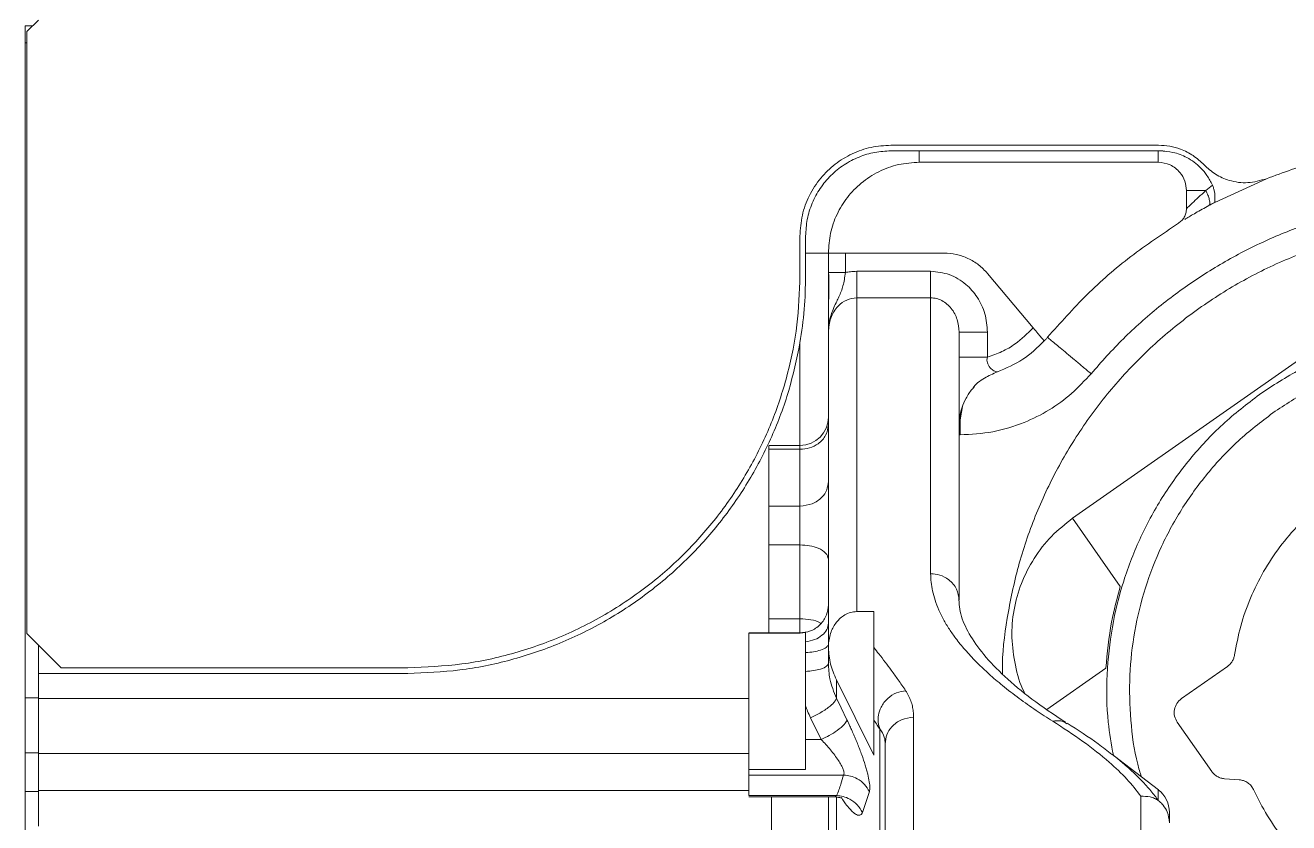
# Model space of a CAD drawing. Header units: millimetres. Extents: x 169 to 14583, y -399 to 10804.
# Drawn here: x 8996.7 to 9219, y 6619.5 to 6759.9 of the extents above; entities that cross this region are included whole.
import ezdxf

# ---------------------------------------------------------------- set-up
doc = ezdxf.new("R2010")
doc.units = ezdxf.units.MM
doc.header["$LTSCALE"] = 35

msp = doc.modelspace()

# ---------------------------------------------------------------- linework, layer by layer
at = {"color": 7, "linetype": 'Continuous', "lineweight": 18}
for p, q in [((8996.967, 6758.797), (8998.967, 6760.797)), ((8997.967, 6759.797), (8996.667, 6759.797)), ((8996.967, 6652.797), (8996.967, 6758.797)), ((8996.667, 6641.47), (8996.667, 6756.797)), ((8996.967, 6756.797), (8996.667, 6756.797)), ((9196.063, 6738.797), (9148.967, 6738.797)), ((9153.967, 6737.797), (9148.967, 6737.797)), ((9195.967, 6737.797), (9153.967, 6737.797)), ((9153.967, 6735.797), (9195.967, 6735.797)), ((9204.406, 6730.797), (9205.53, 6731.784)), ((9205.967, 6728.727), (9215.054, 6732.904)), ((9200.967, 6730.797), (9200.967, 6727.597)), ((9204.976, 6728.229), (9206.124, 6728.809)), ((9132.967, 6722.797), (9132.967, 6715.797)), ((9133.967, 6722.797), (9133.967, 6719.797)), ((9133.967, 6719.797), (9133.967, 6715.797)), ((9140.967, 6719.797), (9140.967, 6716.375)), ((9158.304, 6719.797), (9140.967, 6719.797)), ((9246.451, 6718.985), (9180.919, 6673.099)), ((9155.967, 6716.592), (9142.967, 6716.592)), ((9174.001, 6706.648), (9165.965, 6716.225)), ((9142.967, 6711.928), (9142.967, 6656.67)), ((9155.967, 6711.928), (9142.967, 6711.928)), ((9155.967, 6663.347), (9155.967, 6711.928)), ((9138.008, 6706.702), (9138.051, 6706.979)), ((9137.967, 6705.872), (9137.967, 6657.865)), ((9160.967, 6658.682), (9160.967, 6705.872)), ((9165.967, 6701.489), (9165.967, 6705.872)), ((9132.967, 6704.007), (9132.967, 6685.918)), ((9160.967, 6689.443), (9161.562, 6692.778)), ((9161.13, 6691.241), (9161.562, 6692.778)), ((9160.967, 6687.797), (9161.167, 6687.797)), ((9132.967, 6685.918), (9127.467, 6685.918)), ((9132.967, 6685.249), (9127.467, 6685.249)), ((9127.467, 6675.249), (9127.467, 6685.249)), ((9132.967, 6675.249), (9132.967, 6685.249)), ((9127.467, 6675.249), (9132.967, 6675.249)), ((9189.325, 6661.093), (9180.919, 6673.099)), ((9132.967, 6668.419), (9127.467, 6668.419)), ((9127.467, 6655.428), (9127.467, 6668.419)), ((9132.967, 6655.428), (9132.967, 6668.419)), ((9142.967, 6656.67), (9145.967, 6656.67)), ((9145.967, 6650.335), (9145.967, 6656.67)), ((9132.967, 6655.428), (9127.467, 6655.428)), ((9137.967, 6651.253), (9137.967, 6654.617)), ((9002.967, 6646.797), (8996.967, 6652.797)), ((9133.048, 6652.914), (9123.967, 6652.914)), ((9132.994, 6652.886), (9123.967, 6652.886)), ((9123.967, 6652.886), (9123.967, 6628.885)), ((9127.467, 6652.93), (9132.967, 6652.93)), ((9132.967, 6652.93), (9132.967, 6652.889)), ((9133.967, 6652.985), (9132.994, 6652.886)), ((8998.967, 6650.797), (8998.967, 6645.797)), ((9133.967, 6649.448), (9133.967, 6646.124)), ((9137.968, 6650.61), (9137.968, 6650.484)), ((9063.967, 6646.797), (9002.967, 6646.797)), ((9137.967, 6648.937), (9137.967, 6647.597)), ((9208.187, 6647.024), (9200.093, 6641.356)), ((8998.967, 6645.797), (9063.967, 6645.797)), ((8998.967, 6645.797), (8998.967, 6641.362)), ((9133.967, 6646.124), (9133.967, 6640.108)), ((9139.373, 6644.669), (9145.967, 6631.38)), ((9176.428, 6639.435), (9186.785, 6646.687)), ((8998.967, 6641.47), (8996.667, 6641.47)), ((8998.967, 6641.362), (9123.967, 6641.362)), ((9133.967, 6640.108), (9133.967, 6634.158)), ((9136.705, 6634.158), (9134.841, 6637.991)), ((9152.967, 6615.002), (9152.967, 6638.07)), ((9199.356, 6637.178), (9205.418, 6628.52)), ((9136.705, 6634.158), (9133.967, 6634.158)), ((8998.967, 6631.811), (8996.667, 6631.811)), ((8996.667, 6624.997), (8996.667, 6631.811)), ((8998.967, 6631.702), (8998.967, 6625.147)), ((8998.967, 6631.702), (9123.967, 6631.702)), ((9147.967, 6616.067), (9147.967, 6633.405)), ((9188.059, 6631.407), (9187.88, 6631.543)), ((9196.036, 6625.278), (9188.062, 6631.412)), ((9140.656, 6627.886), (9123.967, 6627.886)), ((9123.967, 6627.886), (9123.967, 6624.277)), ((9207.667, 6627.249), (9210.256, 6627.067)), ((8998.967, 6624.997), (8996.667, 6624.997)), ((8998.967, 6625.147), (9123.967, 6625.147)), ((9143.965, 6621.294), (9145.188, 6624.986)), ((9123.967, 6624.277), (9139.434, 6624.277)), ((9123.967, 6624.049), (9138.763, 6624.049)), ((9192.967, 6624.158), (9192.967, 6615.002))]:
    msp.add_line(p, q, dxfattribs=at)
at = {"color": 7, "linetype": 'Continuous', "lineweight": 18, "flags": 128}
for points in [[(9137.967, 6719.797), (9137.967, 6717.881), (9137.967, 6716.375)], [(9137.967, 6647.597), (9137.967, 6649.459), (9137.967, 6650.396)], [(9141.236, 6637.598), (9140.193, 6639.746), (9139.373, 6641.434)], [(9133.967, 6628.885), (9128.367, 6628.885), (9123.967, 6628.885)]]:
    msp.add_lwpolyline(points, dxfattribs=at)
at = {"color": 7, "linetype": 'Continuous', "lineweight": 18}
for centre, start, end in [((9132.967, 6690.919), 270, 0), ((9192.967, 6621.335), 0, 52.43141)]:
    msp.add_arc(centre, 5, start, end, dxfattribs=at)
for points, knots in [([(8996.667, 6756.797), (8996.667, 6757.19), (8996.667, 6757.975), (8996.667, 6758.969), (8996.667, 6759.658), (8996.667, 6759.751), (8996.667, 6759.797)], [0, 0, 0, 0, 0.2499813, 0.4999813, 0.7498045, 1, 1, 1, 1]), ([(9148.967, 6738.797), (9147.794, 6738.722), (9145.449, 6738.573), (9142.099, 6737.382), (9139.082, 6735.544), (9136.496, 6733.039), (9134.519, 6729.975), (9133.213, 6726.483), (9133.049, 6724.026), (9132.967, 6722.797)], [0, 0, 0, 0, 0.1400121, 0.2800242, 0.4200363, 0.5600485, 0.706699, 0.8533495, 1, 1, 1, 1]), ([(9204.071, 6735.338), (9203.457, 6735.91), (9202.229, 6737.054), (9200.115, 6738.095), (9198.037, 6738.695), (9196.721, 6738.763), (9196.063, 6738.797)], [0, 0, 0, 0, 0.2798975, 0.559795, 0.7798975, 1, 1, 1, 1]), ([(9278.014, 6735.95), (9275.115, 6736.708), (9269.316, 6738.225), (9260.397, 6739.467), (9251.415, 6739.937), (9242.281, 6739.556), (9233.088, 6738.28), (9223.898, 6736.145), (9218.002, 6733.984), (9215.054, 6732.904)], [0, 0, 0, 0, 0.1400021, 0.2800043, 0.4200064, 0.5600086, 0.7066724, 0.8533362, 1, 1, 1, 1]), ([(9148.967, 6737.797), (9148.028, 6737.747), (9146.123, 6737.645), (9143.311, 6736.79), (9140.679, 6735.417), (9138.357, 6733.535), (9136.454, 6731.238), (9135.046, 6728.611), (9134.138, 6725.759), (9134.024, 6723.783), (9133.967, 6722.797)], [0, 0, 0, 0, 0.1202609, 0.2440595, 0.3711571, 0.4966916, 0.6223486, 0.748523, 0.8746076, 1, 1, 1, 1]), ([(9137.967, 6719.797), (9138.042, 6720.97), (9138.191, 6723.316), (9139.382, 6726.665), (9141.22, 6729.682), (9143.725, 6732.268), (9146.79, 6734.246), (9150.281, 6735.551), (9152.738, 6735.715), (9153.967, 6735.797)], [0, 0, 0, 0, 0.1400121, 0.2800242, 0.4200363, 0.5600485, 0.706699, 0.8533495, 1, 1, 1, 1]), ([(9153.967, 6737.797), (9153.967, 6737.168), (9153.967, 6736.041), (9153.967, 6735.872), (9153.967, 6735.797)], [0, 0, 0, 0, 0.5589365, 1, 1, 1, 1]), ([(9195.967, 6735.797), (9195.967, 6735.92), (9195.967, 6736.14), (9195.967, 6737.29), (9195.967, 6737.797)], [0, 0, 0, 0, 0.5589365, 1, 1, 1, 1]), ([(9196.317, 6737.797), (9196.252, 6737.797), (9196.135, 6737.797), (9196.018, 6737.797), (9195.967, 6737.797)], [0, 0, 0, 0, 0.560322, 1, 1, 1, 1]), ([(9195.967, 6735.797), (9196.701, 6735.703), (9198.168, 6735.514), (9199.812, 6734.175), (9200.792, 6732.527), (9200.909, 6731.374), (9200.967, 6730.797)], [0, 0, 0, 0, 0.279619, 0.5592379, 0.779619, 1, 1, 1, 1]), ([(9205.53, 6731.784), (9205.236, 6732.354), (9204.673, 6733.445), (9203.222, 6735.171), (9201.226, 6736.667), (9198.723, 6737.64), (9197.084, 6737.747), (9196.317, 6737.797)], [0, 0, 0, 0, 0.1648929, 0.315177, 0.578111, 0.8027037, 1, 1, 1, 1]), ([(9197.139, 6737.761), (9197.107, 6737.764), (9196.774, 6737.797), (9196.467, 6737.795), (9196.338, 6737.796), (9196.33, 6737.796)], [0, 0, 0, 0, 0.0920288, 0.9456461, 1, 1, 1, 1]), ([(9215.054, 6732.904), (9213.977, 6732.591), (9211.824, 6731.966), (9208.682, 6732.418), (9206.02, 6733.56), (9204.721, 6734.745), (9204.071, 6735.338)], [0, 0, 0, 0, 0.2797798, 0.5595597, 0.7797798, 1, 1, 1, 1]), ([(9205.53, 6731.784), (9205.612, 6731.583), (9205.773, 6731.191), (9205.908, 6730.595), (9205.967, 6730.076), (9205.967, 6729.513), (9205.967, 6729.08), (9205.967, 6728.78), (9205.967, 6728.746), (9205.967, 6728.727)], [0, 0, 0, 0, 0.1387778, 0.2700186, 0.4095719, 0.5164831, 0.7171083, 0.8454556, 1, 1, 1, 1]), ([(9275.226, 6726.347), (9272.522, 6727.049), (9267.106, 6728.455), (9258.77, 6729.553), (9250.375, 6729.907), (9241.98, 6729.447), (9233.674, 6728.193), (9225.534, 6726.14), (9217.634, 6723.298), (9210.043, 6719.701), (9202.823, 6715.396), (9196.055, 6710.414), (9189.752, 6704.85), (9186.044, 6700.659), (9184.193, 6698.566)], [0, 0, 0, 0, 0.0831922, 0.166642, 0.2500035, 0.333359, 0.4168076, 0.4999995, 0.5831861, 0.6666316, 0.7499883, 0.833344, 0.9167981, 1, 1, 1, 1]), ([(9204.406, 6730.797), (9203.869, 6730.797), (9202.794, 6730.797), (9201.711, 6730.797), (9201.077, 6730.797), (9201.004, 6730.797), (9200.967, 6730.797)], [0, 0, 0, 0, 0.2797577, 0.5595153, 0.7797577, 1, 1, 1, 1]), ([(9200.967, 6727.597), (9200.981, 6727.611), (9201.009, 6727.639), (9201.299, 6727.928), (9201.96, 6728.574), (9203.065, 6729.618), (9203.955, 6730.4), (9204.406, 6730.797)], [0, 0, 0, 0, 0.11706968, 0.23578528, 0.48067513, 0.73689183, 1, 1, 1, 1]), ([(9204.895, 6728.157), (9204.969, 6728.247), (9205.121, 6728.432), (9205.034, 6729.146), (9204.781, 6729.975), (9204.529, 6730.529), (9204.406, 6730.797)], [0, 0, 0, 0, 0.2720554, 0.5619681, 0.7879435, 1, 1, 1, 1]), ([(9199.557, 6725.053), (9199.76, 6725.201), (9200.17, 6725.5), (9200.607, 6726.132), (9200.912, 6726.838), (9200.949, 6727.345), (9200.967, 6727.597)], [0, 0, 0, 0, 0.2476285, 0.4993779, 0.7516129, 1, 1, 1, 1]), ([(9200.67, 6725.736), (9200.744, 6725.782), (9201.171, 6726.044), (9202.601, 6726.894), (9204.115, 6727.728), (9204.895, 6728.157)], [0, 0, 0, 0, 0.0927564, 0.5322134, 1, 1, 1, 1]), ([(9204.895, 6728.157), (9205.091, 6728.263), (9205.444, 6728.452), (9205.806, 6728.643), (9205.967, 6728.727)], [0, 0, 0, 0, 0.5556847, 1, 1, 1, 1]), ([(9322.139, 6601.074), (9323.621, 6603.804), (9326.59, 6609.271), (9329.834, 6618.037), (9332.139, 6627.08), (9333.388, 6636.335), (9333.592, 6645.669), (9332.743, 6654.967), (9330.847, 6664.11), (9327.935, 6672.981), (9324.042, 6681.468), (9319.214, 6689.459), (9313.517, 6696.857), (9307.024, 6703.567), (9299.814, 6709.498), (9291.981, 6714.581), (9283.627, 6718.749), (9274.854, 6721.945), (9265.777, 6724.134), (9256.511, 6725.287), (9247.175, 6725.384), (9237.887, 6724.43), (9228.765, 6722.437), (9219.928, 6719.423), (9211.486, 6715.435), (9203.546, 6710.522), (9196.214, 6704.741), (9189.578, 6698.173), (9183.725, 6690.899), (9178.73, 6683.009), (9174.662, 6674.607), (9171.54, 6665.801), (9169.529, 6656.699), (9168.563, 6649.942), (9168.593, 6646.256), (9168.598, 6645.683)], [0, 0, 0, 0, 0.0310418, 0.0621669, 0.0932094, 0.1242498, 0.1553761, 0.1864188, 0.2174591, 0.2485854, 0.2796281, 0.3106685, 0.3417948, 0.3728375, 0.4038779, 0.4350042, 0.4660469, 0.4970873, 0.5282136, 0.5592563, 0.5902967, 0.621423, 0.6524657, 0.683506, 0.7146323, 0.745675, 0.7767154, 0.8078417, 0.8388844, 0.8699248, 0.9010511, 0.9320938, 0.9631342, 0.9942605, 1, 1, 1, 1]), ([(9176.518, 6704.977), (9178.784, 6707.521), (9183.321, 6712.616), (9191.058, 6719.358), (9196.726, 6723.156), (9199.557, 6725.053)], [0, 0, 0, 0, 0.33306699, 0.66690335, 1, 1, 1, 1]), ([(9140.967, 6719.797), (9140.527, 6719.797), (9139.647, 6719.797), (9138.661, 6719.797), (9138.072, 6719.797), (9138.002, 6719.797), (9137.967, 6719.797)], [0, 0, 0, 0, 0.279619, 0.5592379, 0.779619, 1, 1, 1, 1]), ([(9165.965, 6716.225), (9165.465, 6716.75), (9164.461, 6717.805), (9162.554, 6718.908), (9160.484, 6719.661), (9159.028, 6719.752), (9158.304, 6719.797)], [0, 0, 0, 0, 0.2483563, 0.4997288, 0.7513306, 1, 1, 1, 1]), ([(9132.967, 6715.797), (9132.862, 6712.907), (9132.652, 6707.126), (9130.962, 6698.592), (9128.294, 6690.33), (9124.591, 6682.468), (9119.937, 6675.133), (9114.398, 6668.439), (9107.855, 6662.294), (9100.32, 6656.892), (9091.856, 6652.44), (9082.861, 6649.221), (9073.505, 6647.178), (9067.146, 6646.924), (9063.967, 6646.797)], [0, 0, 0, 0, 0.0800049, 0.1600097, 0.2400146, 0.3200195, 0.4000243, 0.4800292, 0.5600341, 0.6480272, 0.7360204, 0.8240136, 0.9120068, 1, 1, 1, 1]), ([(9133.967, 6715.797), (9133.926, 6713.828), (9133.844, 6709.877), (9133.26, 6705.968), (9132.967, 6704.007)], [0, 0, 0, 0, 0.49830952, 1, 1, 1, 1]), ([(9138.015, 6716.375), (9138.024, 6715.506), (9138.04, 6713.917), (9138.028, 6711.942), (9137.993, 6710.464), (9137.972, 6709.455), (9137.967, 6708.815), (9137.967, 6708.557), (9137.967, 6708.457)], [0, 0, 0, 0, 0.293286, 0.535607, 0.7299297, 0.8757134, 0.9520264, 1, 1, 1, 1]), ([(9140.967, 6716.375), (9140.91, 6715.96), (9140.8, 6715.159), (9140.478, 6713.675), (9140.006, 6712.432), (9139.395, 6711.208), (9138.895, 6710.156), (9138.421, 6708.928), (9138.047, 6707.47), (9137.996, 6706.45), (9137.967, 6705.872)], [0, 0, 0, 0, 0.1032289, 0.1987095, 0.3894989, 0.4735578, 0.5855318, 0.7182451, 0.840286, 1, 1, 1, 1]), ([(9140.967, 6716.375), (9140.542, 6716.375), (9139.657, 6716.375), (9138.651, 6716.375), (9138.065, 6716.375), (9137.999, 6716.375), (9137.967, 6716.375)], [0, 0, 0, 0, 0.2702614, 0.5624295, 0.7897365, 1, 1, 1, 1]), ([(9137.967, 6716.375), (9137.967, 6715.766), (9137.967, 6714.53), (9137.967, 6712.74), (9137.967, 6711.348), (9137.967, 6710.278), (9137.967, 6709.402), (9137.967, 6708.41), (9137.967, 6707.209), (9137.967, 6706.367), (9137.967, 6705.872)], [0, 0, 0, 0, 0.1319449, 0.2676326, 0.4066822, 0.4791472, 0.563175, 0.6680454, 0.8053361, 1, 1, 1, 1]), ([(9142.967, 6716.592), (9142.591, 6716.581), (9141.919, 6716.56), (9141.259, 6716.432), (9140.967, 6716.375)], [0, 0, 0, 0, 0.5585203, 1, 1, 1, 1]), ([(9142.967, 6716.592), (9142.967, 6716.031), (9142.967, 6714.908), (9142.967, 6713.525), (9142.967, 6712.499), (9142.967, 6712.118), (9142.967, 6711.928)], [0, 0, 0, 0, 0.279777, 0.5595541, 0.779777, 1, 1, 1, 1]), ([(9155.967, 6716.592), (9155.967, 6716.018), (9155.967, 6714.862), (9155.967, 6713.461), (9155.967, 6712.465), (9155.967, 6712.103), (9155.967, 6711.928)], [0, 0, 0, 0, 0.2861081, 0.575765, 0.7952633, 1, 1, 1, 1]), ([(9165.967, 6705.872), (9165.876, 6706.97), (9165.696, 6709.142), (9164.303, 6712.065), (9162.177, 6714.488), (9159.327, 6716.238), (9157.08, 6716.475), (9155.967, 6716.592)], [0, 0, 0, 0, 0.2025885, 0.4006177, 0.5860663, 0.7950824, 1, 1, 1, 1]), ([(9137.967, 6705.872), (9138.05, 6706.718), (9138.213, 6708.379), (9139.446, 6710.374), (9141.117, 6711.681), (9142.359, 6711.847), (9142.967, 6711.928)], [0, 0, 0, 0, 0.2968155, 0.582711, 0.7957002, 1, 1, 1, 1]), ([(9160.967, 6705.872), (9160.901, 6706.627), (9160.771, 6708.114), (9159.872, 6709.796), (9158.867, 6710.856), (9157.985, 6711.455), (9157.004, 6711.852), (9156.311, 6711.903), (9155.967, 6711.928)], [0, 0, 0, 0, 0.2648172, 0.5218455, 0.6460579, 0.7666996, 0.8842587, 1, 1, 1, 1]), ([(9137.967, 6708.457), (9137.967, 6708.456), (9137.967, 6708.322), (9137.968, 6708.05), (9137.978, 6707.452), (9137.992, 6706.948), (9138, 6706.646)], [0, 0, 0, 0, 0.0011109, 0.1499707, 0.4901393, 1, 1, 1, 1]), ([(9287.676, 6590.371), (9289.9, 6592.058), (9294.355, 6595.437), (9300.125, 6601.553), (9305.101, 6608.308), (9309.134, 6615.674), (9312.178, 6623.497), (9314.176, 6631.651), (9315.087, 6639.997), (9314.904, 6648.391), (9313.63, 6656.689), (9311.278, 6664.748), (9307.896, 6672.432), (9303.544, 6679.611), (9298.286, 6686.157), (9292.222, 6691.962), (9285.453, 6696.929), (9278.091, 6700.965), (9270.267, 6704.007), (9262.113, 6706.006), (9253.767, 6706.917), (9245.374, 6706.733), (9237.074, 6705.462), (9229.024, 6703.097), (9221.304, 6699.767), (9216.604, 6696.736), (9214.258, 6695.223)], [0, 0, 0, 0, 0.0416163, 0.0833819, 0.125, 0.1666139, 0.2083815, 0.25, 0.2916139, 0.3333815, 0.3749999, 0.4166139, 0.4583815, 0.4999999, 0.5416138, 0.5833814, 0.6249999, 0.6666138, 0.7083814, 0.7499999, 0.7916138, 0.8333814, 0.8749999, 0.9166132, 0.958379, 1, 1, 1, 1]), ([(9165.967, 6705.872), (9165.233, 6705.872), (9163.766, 6705.872), (9162.123, 6705.872), (9161.142, 6705.872), (9161.025, 6705.872), (9160.967, 6705.872)], [0, 0, 0, 0, 0.279619, 0.5592379, 0.779619, 1, 1, 1, 1]), ([(9165.967, 6701.489), (9166.82, 6701.786), (9168.526, 6702.38), (9171.34, 6704.005), (9172.991, 6705.646), (9174.001, 6706.648)], [0, 0, 0, 0, 0.2802429, 0.560238, 1, 1, 1, 1]), ([(9175.949, 6704.325), (9175.924, 6704.357), (9175.872, 6704.421), (9175.452, 6704.927), (9174.917, 6705.562), (9174.408, 6706.163), (9174.138, 6706.485), (9174.001, 6706.648)], [0, 0, 0, 0, 0.2336226, 0.4777161, 0.7326636, 0.8649445, 1, 1, 1, 1]), ([(9176.518, 6704.977), (9176.414, 6704.853), (9176.228, 6704.633), (9176.034, 6704.419), (9175.949, 6704.325)], [0, 0, 0, 0, 0.5599977, 1, 1, 1, 1]), ([(9063.967, 6645.797), (9067.019, 6645.913), (9073.124, 6646.143), (9082.124, 6648), (9090.815, 6650.93), (9099.046, 6654.991), (9106.678, 6660.085), (9113.449, 6666.017), (9119.295, 6672.627), (9124.19, 6679.761), (9128.15, 6687.446), (9131.21, 6695.549), (9132.381, 6701.188), (9132.967, 6704.007)], [0, 0, 0, 0, 0.0933301, 0.1866602, 0.2799902, 0.3733203, 0.4666504, 0.5599805, 0.6479844, 0.7359883, 0.8239922, 0.9119961, 1, 1, 1, 1]), ([(9285.382, 6593.648), (9287.467, 6595.229), (9291.644, 6598.397), (9297.053, 6604.131), (9301.718, 6610.464), (9305.499, 6617.369), (9308.352, 6624.703), (9310.225, 6632.348), (9311.079, 6640.172), (9310.908, 6648.041), (9309.713, 6655.82), (9307.508, 6663.376), (9304.338, 6670.58), (9300.258, 6677.31), (9295.329, 6683.447), (9289.644, 6688.89), (9283.298, 6693.546), (9276.396, 6697.329), (9269.061, 6700.182), (9261.416, 6702.055), (9253.592, 6702.91), (9245.724, 6702.737), (9237.942, 6701.546), (9230.395, 6699.328), (9223.158, 6696.207), (9218.752, 6693.365), (9216.553, 6691.946)], [0, 0, 0, 0, 0.0416162, 0.083382, 0.125, 0.1666137, 0.2083816, 0.25, 0.2916137, 0.3333816, 0.3749999, 0.4166137, 0.4583816, 0.4999999, 0.5416137, 0.5833815, 0.6249999, 0.6666137, 0.7083815, 0.7499999, 0.7916136, 0.8333815, 0.8749999, 0.916613, 0.9583788, 1, 1, 1, 1]), ([(9160.967, 6701.489), (9161.061, 6701.489), (9161.25, 6701.489), (9162.589, 6701.489), (9164.237, 6701.489), (9165.391, 6701.489), (9165.967, 6701.489)], [0, 0, 0, 0, 0.279619, 0.5592379, 0.779619, 1, 1, 1, 1]), ([(9167.701, 6698.894), (9167.609, 6698.898), (9167.413, 6698.907), (9166.722, 6699.232), (9166.213, 6699.838), (9165.943, 6700.474), (9165.836, 6700.966), (9165.922, 6701.308), (9165.967, 6701.489)], [0, 0, 0, 0, 0.2038477, 0.4361403, 0.6956185, 0.7898307, 0.8889792, 1, 1, 1, 1]), ([(9184.193, 6698.566), (9183.086, 6697.363), (9180.873, 6694.957), (9176.866, 6692.085), (9172.227, 6689.747), (9166.941, 6688.122), (9163.092, 6687.906), (9161.167, 6687.797)], [0, 0, 0, 0, 0.186712, 0.3733681, 0.5601302, 0.7800032, 1, 1, 1, 1]), ([(9163.365, 6695.921), (9163.376, 6695.941), (9163.845, 6696.741), (9165.36, 6697.832), (9166.939, 6698.548), (9167.701, 6698.894)], [0, 0, 0, 0, 0.0128037, 0.5238461, 1, 1, 1, 1]), ([(9160.967, 6695.216), (9160.967, 6695.059), (9160.967, 6694.314), (9160.969, 6693.108), (9160.972, 6691.683), (9160.972, 6690.765), (9160.969, 6690.303), (9160.966, 6690.128), (9160.969, 6690.139), (9160.985, 6690.345), (9161.029, 6690.733), (9161.151, 6691.485), (9161.469, 6692.73), (9162.182, 6694.303), (9162.924, 6695.511), (9163.51, 6696.069), (9163.632, 6696.184)], [0, 0, 0, 0, 0.03162768, 0.14938322, 0.26448856, 0.37074781, 0.41880226, 0.46275036, 0.5032329, 0.54225229, 0.58232629, 0.62560996, 0.72512388, 0.84092661, 0.96696425, 1, 1, 1, 1]), ([(9214.258, 6695.223), (9212.034, 6693.536), (9207.579, 6690.157), (9201.809, 6684.041), (9196.833, 6677.286), (9192.8, 6669.921), (9189.758, 6662.097), (9187.752, 6653.942), (9186.872, 6645.601), (9186.932, 6638.011), (9187.766, 6633.314), (9188.111, 6631.375)], [0, 0, 0, 0, 0.1147196, 0.2298507, 0.3445753, 0.4592883, 0.574425, 0.6891506, 0.8038636, 0.9190003, 1, 1, 1, 1]), ([(9161.167, 6687.797), (9161.167, 6688.793), (9161.167, 6690.048), (9161.167, 6691.147), (9161.167, 6691.373)], [0, 0, 0, 0, 0.7939915, 1, 1, 1, 1]), ([(9216.553, 6691.946), (9214.468, 6690.365), (9210.291, 6687.197), (9204.882, 6681.463), (9200.217, 6675.131), (9196.436, 6668.225), (9193.581, 6660.891), (9191.712, 6653.247), (9190.843, 6645.419), (9191.072, 6637.566), (9191.821, 6631.564), (9192.812, 6628.324), (9193.039, 6627.584)], [0, 0, 0, 0, 0.1074478, 0.2152817, 0.322734, 0.4301755, 0.5380148, 0.6454681, 0.7529095, 0.8607488, 0.9682021, 1, 1, 1, 1]), ([(9137.967, 6689.579), (9137.873, 6688.944), (9137.684, 6687.673), (9136.345, 6686.25), (9134.697, 6685.4), (9133.544, 6685.299), (9132.967, 6685.249)], [0, 0, 0, 0, 0.279619, 0.5592379, 0.779619, 1, 1, 1, 1]), ([(9127.467, 6685.249), (9127.467, 6685.554), (9127.467, 6685.944), (9127.467, 6685.857), (9127.467, 6685.838)], [0, 0, 0, 0, 0.7830119, 1, 1, 1, 1]), ([(9132.967, 6685.249), (9132.967, 6685.599), (9132.967, 6686.016), (9132.967, 6685.869), (9132.967, 6685.845)], [0, 0, 0, 0, 0.8410923, 1, 1, 1, 1]), ([(9233.493, 6680.989), (9231.943, 6680.212), (9228.835, 6678.653), (9224.588, 6675.599), (9220.719, 6672.093), (9217.33, 6668.125), (9214.453, 6663.772), (9212.153, 6659.085), (9210.391, 6654.159), (9209.752, 6650.741), (9209.433, 6649.036)], [0, 0, 0, 0, 0.1247404, 0.2499986, 0.3752386, 0.4999989, 0.6247346, 0.7499755, 0.875221, 1, 1, 1, 1]), ([(9132.967, 6675.249), (9133.701, 6675.331), (9135.168, 6675.494), (9136.812, 6676.654), (9137.792, 6678.081), (9137.909, 6679.08), (9137.967, 6679.579)], [0, 0, 0, 0, 0.27961896, 0.55923791, 0.77961896, 1, 1, 1, 1]), ([(9127.467, 6668.419), (9127.467, 6669.024), (9127.467, 6670.234), (9127.467, 6672.244), (9127.467, 6674.067), (9127.467, 6674.855), (9127.467, 6675.249)], [0, 0, 0, 0, 0.24998802, 0.49998783, 0.74987317, 1, 1, 1, 1]), ([(9132.967, 6668.419), (9132.967, 6669.101), (9132.967, 6670.466), (9132.967, 6672.559), (9132.967, 6674.233), (9132.967, 6674.91), (9132.967, 6675.249)], [0, 0, 0, 0, 0.279619, 0.5592379, 0.779619, 1, 1, 1, 1]), ([(9180.919, 6673.099), (9179.64, 6672.09), (9177.067, 6670.061), (9174.072, 6666.113), (9171.803, 6661.731), (9170.485, 6656.991), (9170.088, 6652.074), (9170.787, 6647.215), (9171.616, 6643.898), (9172.459, 6642.41), (9172.492, 6642.351)], [0, 0, 0, 0, 0.1410236, 0.2838187, 0.4265566, 0.5676122, 0.708609, 0.851381, 0.9941474, 1, 1, 1, 1]), ([(9137.967, 6665.919), (9137.873, 6666.286), (9137.684, 6667.019), (9136.345, 6667.841), (9134.697, 6668.332), (9133.544, 6668.39), (9132.967, 6668.419)], [0, 0, 0, 0, 0.279619, 0.5592379, 0.779619, 1, 1, 1, 1]), ([(9155.967, 6663.347), (9155.983, 6662.85), (9156.016, 6661.836), (9156.28, 6660.286), (9156.726, 6658.641), (9157.399, 6656.894), (9158.295, 6655.108), (9159.353, 6653.382), (9160.639, 6651.581), (9162.222, 6649.658), (9164.13, 6647.638), (9166.255, 6645.63), (9168.684, 6643.554), (9171.447, 6641.419), (9174.398, 6639.328), (9176.447, 6638.016), (9177.433, 6637.385)], [0, 0, 0, 0, 0.0543945, 0.1110683, 0.1700144, 0.2354619, 0.3041859, 0.3687039, 0.4290283, 0.5078393, 0.5883899, 0.6627334, 0.7431798, 0.8350918, 0.9206909, 1, 1, 1, 1]), ([(9160.967, 6658.682), (9160.879, 6659.343), (9160.696, 6660.719), (9159.343, 6662.283), (9157.661, 6663.194), (9156.517, 6663.297), (9155.967, 6663.347)], [0, 0, 0, 0, 0.27026133, 0.56242939, 0.78973642, 1, 1, 1, 1]), ([(9186.785, 6646.687), (9187.038, 6649.416), (9187.491, 6654.291), (9188.765, 6659.014), (9189.325, 6661.093)], [0, 0, 0, 0, 0.5599359, 1, 1, 1, 1]), ([(9179.676, 6637.177), (9177.647, 6638.539), (9173.671, 6641.208), (9168.923, 6645.198), (9165.208, 6649.042), (9162.634, 6652.72), (9161.07, 6656.215), (9160.944, 6658.448), (9160.883, 6659.536)], [0, 0, 0, 0, 0.185622, 0.3637631, 0.534312, 0.6972056, 0.8524255, 1, 1, 1, 1]), ([(9137.967, 6657.865), (9137.905, 6657.266), (9137.81, 6656.348), (9137.199, 6655.18), (9136.557, 6654.372), (9135.75, 6653.715), (9134.565, 6653.077), (9133.576, 6652.978), (9132.933, 6652.914)], [0, 0, 0, 0, 0.2403724, 0.3679803, 0.4984828, 0.6297571, 0.7590288, 1, 1, 1, 1]), ([(9137.967, 6654.617), (9137.982, 6655.409), (9138.01, 6656.992), (9137.982, 6657.574), (9137.967, 6657.865)], [0, 0, 0, 0, 0.50000186, 1, 1, 1, 1]), ([(9142.967, 6656.67), (9142.6, 6656.641), (9141.855, 6656.583), (9140.57, 6656.003), (9139.306, 6654.857), (9138.284, 6653.032), (9138.086, 6651.63), (9137.98, 6650.877)], [0, 0, 0, 0, 0.1262964, 0.2567977, 0.4832436, 0.7223186, 1, 1, 1, 1]), ([(9127.467, 6653.01), (9127.467, 6653.007), (9127.467, 6653.001), (9127.467, 6653.861), (9127.467, 6654.906), (9127.467, 6655.428)], [0, 0, 0, 0, 0.2654823, 0.6325638, 1, 1, 1, 1]), ([(9136.602, 6654.622), (9136.57, 6654.647), (9136.183, 6654.945), (9134.893, 6655.303), (9133.609, 6655.387), (9132.967, 6655.428)], [0, 0, 0, 0, 0.0440221, 0.522011, 1, 1, 1, 1]), ([(9132.967, 6653.002), (9132.967, 6653.034), (9132.967, 6653.096), (9132.967, 6654.031), (9132.967, 6654.963), (9132.967, 6655.428)], [0, 0, 0, 0, 0.3397343, 0.6698671, 1, 1, 1, 1]), ([(9132.967, 6652.889), (9132.97, 6652.903), (9132.974, 6652.927), (9132.988, 6652.898), (9132.994, 6652.886)], [0, 0, 0, 0, 0.5627202, 1, 1, 1, 1]), ([(9133.967, 6651.333), (9133.967, 6651.751), (9133.967, 6652.596), (9133.967, 6652.855), (9133.967, 6652.985)], [0, 0, 0, 0, 0.49329112, 1, 1, 1, 1]), ([(9137.838, 6650.721), (9137.785, 6650.598), (9137.652, 6650.283), (9136.715, 6649.889), (9135.42, 6649.577), (9134.451, 6649.491), (9133.967, 6649.448)], [0, 0, 0, 0, 0.2000291, 0.5106825, 0.7553412, 1, 1, 1, 1]), ([(9137.98, 6650.877), (9137.976, 6650.815), (9137.968, 6650.704), (9137.968, 6650.594), (9137.967, 6650.545)], [0, 0, 0, 0, 0.5599663, 1, 1, 1, 1]), ([(9137.967, 6650.545), (9137.967, 6650.018), (9137.967, 6649.077), (9137.967, 6648.049), (9137.967, 6647.597)], [0, 0, 0, 0, 0.5599973, 1, 1, 1, 1]), ([(9137.97, 6650.337), (9137.969, 6650.376), (9137.967, 6650.446), (9137.967, 6650.515), (9137.967, 6650.545)], [0, 0, 0, 0, 0.55991809, 1, 1, 1, 1]), ([(9137.98, 6650.877), (9137.975, 6650.776), (9137.967, 6650.596), (9137.969, 6650.417), (9137.97, 6650.337)], [0, 0, 0, 0, 0.5598576, 1, 1, 1, 1]), ([(9139.373, 6644.669), (9138.981, 6645.58), (9138.199, 6647.4), (9138.047, 6649.358), (9137.97, 6650.337)], [0, 0, 0, 0, 0.49999984, 1, 1, 1, 1]), ([(9151.562, 6642.749), (9151.127, 6643.384), (9150.309, 6644.582), (9149.099, 6646.261), (9147.965, 6647.782), (9146.936, 6649.115), (9146.263, 6649.962), (9145.967, 6650.335)], [0, 0, 0, 0, 0.2502231, 0.4712514, 0.6631112, 0.8518032, 1, 1, 1, 1]), ([(9145.967, 6637.559), (9145.967, 6637.613), (9145.967, 6637.712), (9145.967, 6637.939), (9145.967, 6638.187), (9145.967, 6638.43), (9145.967, 6638.692), (9145.967, 6638.972), (9145.967, 6639.276), (9145.967, 6639.592), (9145.967, 6639.921), (9145.967, 6640.26), (9145.967, 6640.641), (9145.967, 6641.062), (9145.967, 6641.521), (9145.967, 6642), (9145.967, 6642.748), (9145.967, 6643.844), (9145.967, 6645.325), (9145.967, 6646.999), (9145.967, 6648.75), (9145.967, 6649.794), (9145.967, 6650.335)], [0, 0, 0, 0, 0.03020699, 0.05547325, 0.0720535, 0.08628243, 0.09875421, 0.11111118, 0.12401751, 0.13805962, 0.1526268, 0.16878553, 0.18674833, 0.21023564, 0.23630276, 0.26508288, 0.29667488, 0.37898089, 0.4926234, 0.63928639, 0.81304467, 1, 1, 1, 1]), ([(9209.433, 6649.036), (9209.392, 6648.838), (9209.308, 6648.442), (9209.03, 6647.896), (9208.665, 6647.402), (9208.346, 6647.149), (9208.187, 6647.024)], [0, 0, 0, 0, 0.248126, 0.4990134, 0.7507266, 1, 1, 1, 1]), ([(9137.967, 6647.597), (9137.902, 6647.414), (9137.768, 6647.033), (9136.752, 6646.572), (9135.424, 6646.254), (9134.445, 6646.167), (9133.967, 6646.124)], [0, 0, 0, 0, 0.2665552, 0.5541312, 0.7821554, 1, 1, 1, 1]), ([(9139.373, 6641.434), (9138.923, 6642.547), (9138.12, 6644.536), (9138.014, 6646.661), (9137.967, 6647.597)], [0, 0, 0, 0, 0.5597606, 1, 1, 1, 1]), ([(9139.373, 6641.434), (9139.373, 6642.067), (9139.373, 6643.197), (9139.373, 6644.22), (9139.373, 6644.669)], [0, 0, 0, 0, 0.5599965, 1, 1, 1, 1]), ([(9151.562, 6642.749), (9151.024, 6642.651), (9149.884, 6642.445), (9148.315, 6641.415), (9147.217, 6640), (9146.716, 6638.5), (9146.655, 6637.163), (9146.909, 6636.378), (9147.03, 6636.005)], [0, 0, 0, 0, 0.1711816, 0.3629694, 0.5645387, 0.7206597, 0.8672606, 1, 1, 1, 1]), ([(9152.967, 6638.07), (9152.957, 6638.409), (9152.937, 6639.071), (9152.764, 6640.031), (9152.422, 6641.258), (9151.907, 6642.15), (9151.562, 6642.749)], [0, 0, 0, 0, 0.2158846, 0.4210889, 0.6117219, 1, 1, 1, 1]), ([(8996.667, 6631.811), (8996.667, 6632.196), (8996.667, 6632.965), (8996.667, 6635.283), (8996.667, 6638.197), (8996.667, 6640.379), (8996.667, 6641.47)], [0, 0, 0, 0, 0.2499929, 0.4999953, 0.7499307, 1, 1, 1, 1]), ([(8998.967, 6641.362), (8998.967, 6640.139), (8998.967, 6637.694), (8998.967, 6634.755), (8998.967, 6632.681), (8998.967, 6632.029), (8998.967, 6631.702)], [0, 0, 0, 0, 0.2797356, 0.5594712, 0.7797356, 1, 1, 1, 1]), ([(9134.841, 6637.991), (9134.66, 6638.38), (9134.337, 6639.073), (9134.08, 6639.792), (9133.967, 6640.108)], [0, 0, 0, 0, 0.5599103, 1, 1, 1, 1]), ([(9134.841, 6637.991), (9135.468, 6638.294), (9136.77, 6638.922), (9138.266, 6639.97), (9139.167, 6640.85), (9139.306, 6641.244), (9139.373, 6641.434)], [0, 0, 0, 0, 0.27129044, 0.56289581, 0.7895948, 1, 1, 1, 1]), ([(9200.093, 6641.356), (9199.798, 6641.093), (9199.208, 6640.567), (9198.788, 6639.433), (9198.794, 6638.223), (9199.169, 6637.527), (9199.356, 6637.178)], [0, 0, 0, 0, 0.24998, 0.4999797, 0.7497887, 1, 1, 1, 1]), ([(9152.967, 6638.07), (9152.233, 6637.982), (9150.766, 6637.806), (9149.123, 6636.557), (9148.142, 6635.019), (9148.025, 6633.943), (9147.967, 6633.405)], [0, 0, 0, 0, 0.279619, 0.5592379, 0.779619, 1, 1, 1, 1]), ([(9141.236, 6637.598), (9141.133, 6637.346), (9140.918, 6636.823), (9139.691, 6635.803), (9138.2, 6634.866), (9137.191, 6634.388), (9136.705, 6634.158)], [0, 0, 0, 0, 0.2708213, 0.5622847, 0.7891769, 1, 1, 1, 1]), ([(9145.188, 6624.986), (9145.223, 6625.199), (9145.296, 6625.633), (9145.191, 6626.687), (9144.962, 6627.802), (9144.692, 6628.826), (9144.364, 6629.935), (9143.856, 6631.456), (9143.306, 6632.889), (9142.902, 6633.884), (9142.688, 6634.402), (9142.456, 6634.945), (9142.297, 6635.31), (9142.177, 6635.58), (9142.085, 6635.786), (9141.932, 6636.124), (9141.648, 6636.741), (9141.409, 6637.239), (9141.236, 6637.598)], [0, 0, 0, 0, 0.1104441, 0.2251064, 0.3435534, 0.4041487, 0.4655623, 0.5891336, 0.7193847, 0.7481285, 0.7850262, 0.8213399, 0.8552937, 0.8574116, 0.8751592, 0.8964749, 0.9253613, 1, 1, 1, 1]), ([(9145.967, 6637.559), (9146.168, 6637.269), (9146.527, 6636.752), (9146.877, 6636.233), (9147.03, 6636.005)], [0, 0, 0, 0, 0.5600403, 1, 1, 1, 1]), ([(9145.967, 6631.38), (9145.967, 6632.752), (9145.967, 6635.202), (9145.967, 6636.839), (9145.967, 6637.559)], [0, 0, 0, 0, 0.5599467, 1, 1, 1, 1]), ([(9147.03, 6636.005), (9147.342, 6635.536), (9147.902, 6634.692), (9147.947, 6633.801), (9147.967, 6633.405)], [0, 0, 0, 0, 0.5559949, 1, 1, 1, 1]), ([(9147.03, 6636.005), (9147.03, 6635.052), (9147.03, 6633.147), (9147.03, 6628.67), (9147.03, 6623.05), (9147.03, 6616.245), (9147.03, 6608.253), (9147.03, 6601.721), (9147.03, 6597.591), (9147.03, 6596.797)], [0, 0, 0, 0, 0.1603112, 0.3206225, 0.4809337, 0.6412449, 0.8015562, 0.9618674, 1, 1, 1, 1]), ([(9179.941, 6636.922), (9179.604, 6637.126), (9178.865, 6637.573), (9177.937, 6637.451), (9177.433, 6637.385)], [0, 0, 0, 0, 0.45674528, 1, 1, 1, 1]), ([(9177.433, 6637.385), (9179.246, 6636.207), (9182.871, 6633.854), (9187.163, 6630.437), (9190.589, 6627.206), (9192.175, 6625.174), (9192.967, 6624.158)], [0, 0, 0, 0, 0.2803767, 0.560458, 0.7803234, 1, 1, 1, 1]), ([(9187.839, 6631.503), (9187.052, 6632.135), (9184.694, 6634.029), (9181.871, 6635.822), (9179.991, 6637.016)], [0, 0, 0, 0, 0.3336591, 1, 1, 1, 1]), ([(9133.967, 6634.158), (9133.967, 6633.628), (9133.967, 6632.569), (9133.967, 6630.609), (9133.967, 6629.538), (9133.967, 6628.885)], [0, 0, 0, 0, 0.2807969, 0.5615937, 1, 1, 1, 1]), ([(9140.656, 6627.886), (9140.694, 6628.009), (9140.77, 6628.256), (9140.608, 6628.879), (9140.259, 6629.633), (9139.555, 6630.793), (9138.354, 6632.388), (9137.264, 6633.559), (9136.705, 6634.158)], [0, 0, 0, 0, 0.1138521, 0.2282935, 0.3461784, 0.4690187, 0.728125, 1, 1, 1, 1]), ([(9196.016, 6623.4), (9195.814, 6623.679), (9195.402, 6624.25), (9194.709, 6625.115), (9193.939, 6626.01), (9193.084, 6626.931), (9192.142, 6627.878), (9191.111, 6628.85), (9189.848, 6629.96), (9188.835, 6630.818), (9188.153, 6631.335), (9188.059, 6631.407)], [0, 0, 0, 0, 0.1013434, 0.2069013, 0.3166671, 0.4306337, 0.5487941, 0.6711412, 0.7976685, 0.9719623, 1, 1, 1, 1]), ([(9123.967, 6628.885), (9123.967, 6628.649), (9123.967, 6628.227), (9123.967, 6627.99), (9123.967, 6627.886)], [0, 0, 0, 0, 0.5597912, 1, 1, 1, 1]), ([(9139.434, 6624.277), (9139.692, 6624.953), (9140.15, 6626.155), (9140.502, 6627.359), (9140.656, 6627.886)], [0, 0, 0, 0, 0.562613, 1, 1, 1, 1]), ([(9145.188, 6624.986), (9144.928, 6625.428), (9144.396, 6626.331), (9143.179, 6627.236), (9141.895, 6627.771), (9141.064, 6627.848), (9140.656, 6627.886)], [0, 0, 0, 0, 0.2751495, 0.5615405, 0.7852872, 1, 1, 1, 1]), ([(9205.418, 6628.52), (9205.557, 6628.348), (9205.835, 6628), (9206.389, 6627.617), (9207.004, 6627.338), (9207.446, 6627.278), (9207.667, 6627.249)], [0, 0, 0, 0, 0.2479291, 0.4991169, 0.7510488, 1, 1, 1, 1]), ([(9210.256, 6627.067), (9210.519, 6627.029), (9211.051, 6626.95), (9211.766, 6626.559), (9212.385, 6626.027), (9212.646, 6625.556), (9212.775, 6625.323)], [0, 0, 0, 0, 0.2474087, 0.4994215, 0.7518742, 1, 1, 1, 1]), ([(8996.667, 6606.626), (8996.667, 6607.584), (8996.667, 6609.509), (8996.667, 6612.478), (8996.667, 6615.365), (8996.667, 6618.056), (8996.667, 6620.46), (8996.667, 6622.466), (8996.667, 6624.075), (8996.667, 6624.691), (8996.667, 6624.997)], [0, 0, 0, 0, 0.1243718, 0.2499961, 0.3756026, 0.4999958, 0.624365, 0.7499603, 0.8755723, 1, 1, 1, 1]), ([(8998.967, 6625.147), (8998.967, 6624.824), (8998.967, 6624.179), (8998.967, 6622.602), (8998.967, 6620.824), (8998.967, 6619.521), (8998.967, 6618.869)], [0, 0, 0, 0, 0.2799179, 0.5598359, 0.7799179, 1, 1, 1, 1]), ([(9196.016, 6625.251), (9196.016, 6625.177), (9196.016, 6625.019), (9196.016, 6623.958), (9196.016, 6623.4)], [0, 0, 0, 0, 0.4737795, 1, 1, 1, 1]), ([(9212.775, 6625.323), (9213.553, 6623.772), (9215.111, 6620.665), (9218.165, 6616.418), (9221.671, 6612.549), (9225.639, 6609.16), (9229.992, 6606.283), (9234.68, 6603.983), (9239.606, 6602.221), (9243.023, 6601.582), (9244.729, 6601.263)], [0, 0, 0, 0, 0.1247404, 0.2499986, 0.3752386, 0.4999989, 0.6247346, 0.7499755, 0.875221, 1, 1, 1, 1]), ([(9127.967, 6624.049), (9127.967, 6623.583), (9127.967, 6622.633), (9127.967, 6620.605), (9127.967, 6618.208), (9127.967, 6615.508), (9127.967, 6613.391), (9127.967, 6612.204), (9127.967, 6611.998)], [0, 0, 0, 0, 0.1856989, 0.3791092, 0.5725196, 0.7659299, 0.9593403, 1, 1, 1, 1]), ([(9137.967, 6624.049), (9137.967, 6623.874), (9137.967, 6620.9), (9137.967, 6616.873), (9137.967, 6612.731), (9137.967, 6611.998)], [0, 0, 0, 0, 0.0489721, 0.8316385, 1, 1, 1, 1]), ([(9138.784, 6624.054), (9138.916, 6624.054), (9139.188, 6624.055), (9139.35, 6624.202), (9139.434, 6624.277)], [0, 0, 0, 0, 0.4845179, 1, 1, 1, 1]), ([(9138.815, 6624.047), (9138.991, 6624.042), (9139.365, 6624.033), (9139.814, 6623.958), (9140.157, 6623.899), (9140.33, 6623.875), (9140.332, 6623.936), (9140.332, 6623.95)], [0, 0, 0, 0, 0.1868268, 0.3966698, 0.6359655, 0.9117789, 1, 1, 1, 1]), ([(9139.373, 6624.018), (9139.373, 6621.982), (9139.373, 6617.448), (9139.373, 6609.46), (9139.373, 6602.249), (9139.373, 6597.631), (9139.373, 6596.297)], [0, 0, 0, 0, 0.253032, 0.5634373, 0.8738425, 1, 1, 1, 1]), ([(9143.965, 6621.294), (9143.693, 6621.764), (9143.146, 6622.708), (9141.895, 6623.631), (9140.625, 6624.157), (9139.821, 6624.238), (9139.434, 6624.277)], [0, 0, 0, 0, 0.2882915, 0.5776544, 0.7961291, 1, 1, 1, 1]), ([(9140.278, 6623.91), (9140.363, 6623.773), (9140.604, 6623.387), (9141.099, 6622.689), (9141.725, 6621.903), (9142.311, 6621.329), (9142.757, 6621.003), (9143.094, 6620.842), (9143.383, 6620.791), (9143.627, 6620.851), (9143.828, 6621.006), (9143.921, 6621.2), (9143.965, 6621.294)], [0, 0, 0, 0, 0.0512376, 0.1445927, 0.3051089, 0.449368, 0.548796, 0.6430028, 0.7319398, 0.8221237, 0.9137656, 1, 1, 1, 1]), ([(9196.016, 6623.399), (9195.794, 6623.535), (9195.348, 6623.807), (9194.342, 6624.155), (9193.517, 6624.157), (9192.967, 6624.158)], [0, 0, 0, 0, 0.2501653, 0.5007843, 1, 1, 1, 1]), ([(9197.967, 6619.494), (9197.892, 6620.146), (9197.763, 6621.268), (9196.995, 6622.482), (9196.416, 6623.076), (9196.123, 6623.316), (9196.044, 6623.377), (9196.023, 6623.394), (9196.017, 6623.398), (9196.016, 6623.399)], [0, 0, 0, 0, 0.4327289, 0.7442252, 0.9335106, 0.9821309, 0.9949092, 0.9994476, 1, 1, 1, 1]), ([(9197.967, 6621.289), (9197.967, 6621.303), (9197.967, 6621.432), (9197.967, 6620.944), (9197.967, 6619.977), (9197.967, 6619.494)], [0, 0, 0, 0, 0.0586922, 0.5292978, 1, 1, 1, 1])]:
    msp.add_open_spline(points, degree=3, knots=knots, dxfattribs=at)
for points in [[(9133.967, 6719.797), (9134.515, 6719.797), (9135.612, 6719.797), (9136.908, 6719.797), (9137.797, 6719.797), (9137.91, 6719.797), (9137.967, 6719.797)], [(9184.193, 6698.566), (9183.691, 6698.986), (9182.686, 6699.825), (9181.237, 6701.035), (9179.901, 6702.151), (9178.731, 6703.128), (9177.769, 6703.931), (9177.06, 6704.524), (9176.603, 6704.905), (9176.546, 6704.953), (9176.518, 6704.977)], [(9167.701, 6698.894), (9169.246, 6699.541), (9172.336, 6700.834), (9174.745, 6703.162), (9175.949, 6704.325)], [(9137.967, 6654.617), (9137.91, 6654.234), (9137.797, 6653.469), (9136.908, 6652.46), (9135.612, 6651.675), (9134.515, 6651.447), (9133.967, 6651.333)], [(9133.967, 6651.333), (9133.967, 6651.048), (9133.967, 6650.478), (9133.967, 6649.791), (9133.967, 6649.448)]]:
    msp.add_open_spline(points, degree=3, dxfattribs=at)

doc.saveas('drawing.dxf')
